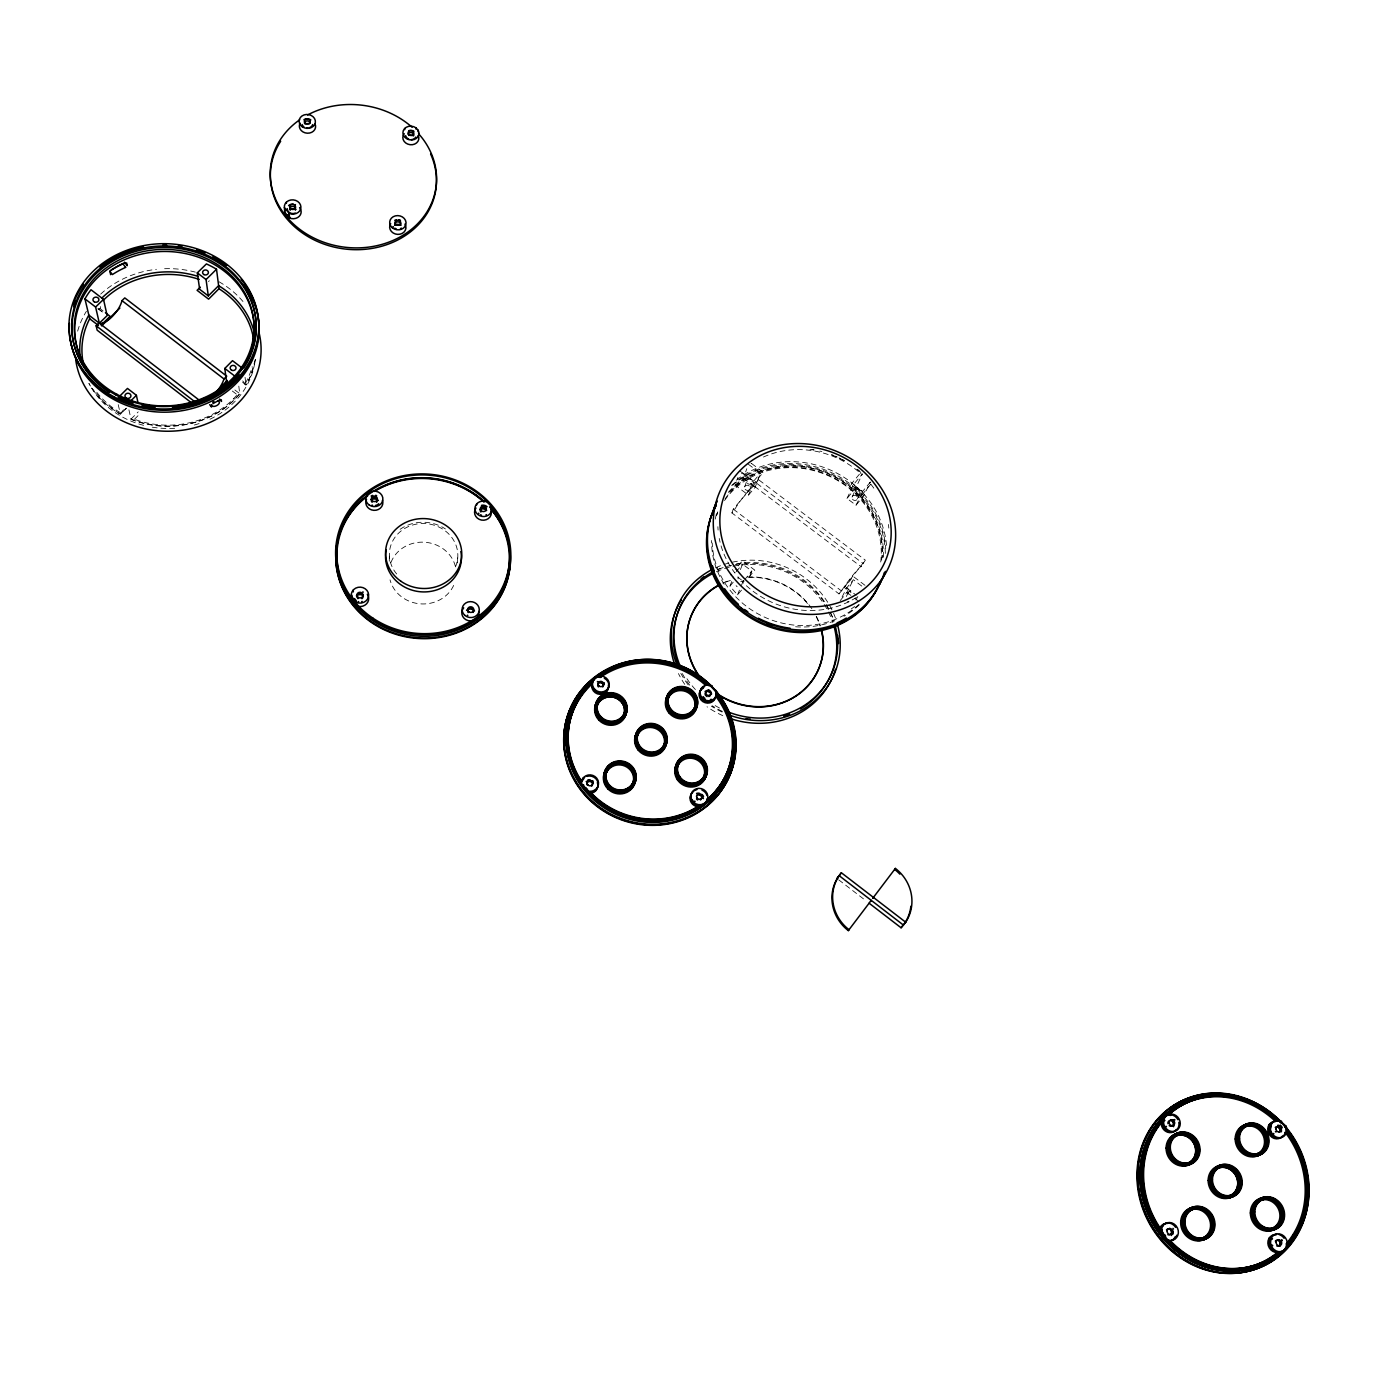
<?xml version="1.0" encoding="UTF-8"?>
<svg xmlns="http://www.w3.org/2000/svg" width="1378" height="1378" viewBox="0 0 1378 1378"><rect width="100%" height="100%" fill="white"/><g stroke="black" fill="none" stroke-linecap="round" stroke-linejoin="round"><path stroke-width="0.75" stroke-dasharray="5 3.75" d="M389.285 561.173L389.406 552.871M457.272 562.913L457.806 556.695M735.042 572.559L734.956 573.093A87.624 79.562 23.8 0 1 719.247 538.471M255.412 359.279L250.262 376.728L245.939 385.03L244.44 383.876M715.285 519.093L716.371 513.891M717.077 513.718L716.508 515.406A86.177 78.494 23.8 0 1 717.904 511.841L718.214 510.652M716.991 513.977L717.507 512.478M748.375 464.283L760.346 473.291L755.161 487.226L748.443 495.15L735.232 485.177L736.748 480.836M737.368 479.096L737.971 477.356M735.232 485.177A86.452 78.684 23.8 0 1 743.362 478.338L746.807 468.709M731.907 512.926L733.268 509.119L758.382 479.561L865.332 560.157L861.078 566.72A18.293 1.43 -52.9 0 0 853.447 574.54A18.293 1.43 -52.9 0 0 841.441 590.921L839.013 593.901L731.907 512.926L734.388 510.015A18.19 2.446 -53.1 0 1 746.135 493.548A18.19 2.446 -53.1 0 1 754.489 486.348L758.382 479.561M744.62 486.951L746.842 480.801M717.301 513.081L717.749 511.858M750.028 488.639L752.285 482.507M748.443 495.15L754.748 479.837M741.485 590.129L737.592 594.796A86.452 78.684 23.8 0 1 730.013 586.012L733.527 576.865M740.417 569.614L742.553 564.084L751.802 571.095L749.598 576.59M737.592 594.796L739.745 589.353M741.433 585.409L743.672 579.759M847.022 498.474L853.413 484.746L862.421 473.86L855.927 487.691L847.022 498.474L855.996 505.209L863.73 495.822L870.345 482.093L869.311 483.316M852.069 497.062L854.928 490.999M857.443 498.75L860.32 492.704M855.996 505.209L863.748 490.086M839.013 593.901L865.332 560.157M842.096 596.967L846.66 588.01L853.378 579.742L863.231 587.183M840.27 600.55L846.884 592.368L853.378 579.742M846.316 596.485L848.676 591.92M855.979 599.998L857.839 596.45M238.807 386.133L239.72 393.677L234.915 399.052A88.244 77.116 -0.7 0 1 131.013 419.101L128.895 409.697M870.345 482.093L862.507 491.584L853.413 484.746M870.81 484.126L863.3 493.29L851.156 484.16L860.285 473.136A85.763 77.874 23.8 0 0 763.309 457.1M750.459 572.697L751.837 571.026L745.24 578.949M748.96 577.158L754.782 570.147L742.449 560.812L735.232 569.424M736.196 571.681L742.553 564.084M730.013 586.012L733.785 581.499M742.656 582.016L743.982 580.431M740.141 471.19L753.542 481.284L760.346 473.291M130.962 419.36A3.376 1.533 -11.5 0 0 131.41 419.463C168.047 434.07 214.158 424.958 239.617 393.97A2.549 1.102 -5.6 0 1 237.24 394.676L233.554 398.759A86.246 75.377 -0.7 0 1 134.441 419.274A3.376 1.533 -11.5 0 1 132.391 419.532M134.441 419.274L139.884 413.831M131.013 419.101L138.213 411.884M120.42 413.744L124.898 407.974M89.828 385.03L88.898 383.411A88.244 77.116 -0.7 0 0 120.403 414.055L126.363 408.112M126.242 408.422L120.454 414.192L118.749 413.228L104.349 402.652L91.844 388.2M812.021 449.538L814.019 449.865M819.944 451.088L821.908 451.571M831.571 454.654L833.449 455.377M835.326 456.17L837.187 456.979M839.03 457.841L840.856 458.719M842.647 459.649L844.438 460.631M233.692 398.845L234.915 399.052M861.043 490.258L862.697 491.481M751.716 463.611L763.291 472.327L754.214 482.989L741.536 473.429M753.697 481.198L742.019 472.396M853.326 484.453L854.98 485.693M756.935 483.454L863.472 563.774M754.489 486.348L861.078 566.72M743.362 478.338L755.161 487.226M864.988 585.305L853.309 576.486L844.369 587.51L851.018 592.54M846.66 588.01L856.255 595.244M846.884 592.368L853.361 597.277M854.98 598.5L859.838 602.169M733.268 509.119L841.441 590.921M846.574 587.734L848.366 589.078M737.557 577.003L743.62 581.602M242.666 380.914L245.784 384.548M242.649 382.395L245.939 384.91A88.244 77.116 -0.7 0 0 255.412 359.227M234.88 389.974L239.72 393.677M232.331 391.025L237.205 394.763M99.922 308.5L103.057 310.911M97.89 308.465L104.073 313.219M98.424 308.982L103.591 312.961M838.72 879.836L865.677 900.557M857.822 469.657L859.39 470.949M118.215 404.615L120.403 414.055M245.439 383.05L245.456 383.153A86.246 75.377 -0.7 0 0 252.157 366.669M245.06 377.314L245.939 384.91M722.072 712.047A85.419 79.183 23.6 0 1 711.392 706.191M688.242 684.918A85.419 79.183 23.6 0 1 680.439 672.602M715.871 567.684A85.419 79.183 23.6 0 1 836.222 620.289M722.778 715.63A85.143 78.959 23.6 0 1 707.035 706.776M684.745 684.366A85.143 78.959 23.6 0 1 678.458 673.584M718.472 569.252A85.143 78.959 23.6 0 1 833.277 619.342M722.434 711.41A82.646 76.617 23.6 0 1 712.116 705.743M689.723 685.176A82.646 76.617 23.6 0 1 682.162 673.256M716.422 571.715A82.646 76.617 23.6 0 1 832.88 622.615M719.523 708.016A82.801 76.755 23.6 0 1 712.788 704.124M695.408 689.568A82.801 76.755 23.6 0 1 685.796 676.891M717.094 569.872A82.801 76.755 23.6 0 1 720.728 568.322M736.352 563.895A82.801 76.755 23.6 0 1 833.793 620.875M725.706 582.119A69.038 64.008 23.6 0 1 730.461 580.431M749.081 577.313A69.038 64.008 23.6 0 1 807.766 603.822M816.207 616.655A69.038 64.008 23.6 0 1 820.082 625.974M722.795 583.066A69.055 64.025 23.6 0 1 730.581 580.069M747.479 577.038A69.055 64.025 23.6 0 1 813.054 610.523M816.362 616.311A69.055 64.025 23.6 0 1 820.254 625.646M732.665 485.297A90.655 82.611 23.8 0 1 829.763 473.222A90.655 82.611 23.8 0 1 885.313 553.663M729.134 492.187A88.089 80.269 23.8 0 1 827.231 474.6A88.089 80.269 23.8 0 1 882.712 557.659M858.787 604.529A86.177 78.494 23.8 0 1 767.029 618.24A86.177 78.494 23.8 0 1 712.219 543.001M725.086 498.888A86.177 78.494 23.8 0 1 826.438 472.912A86.177 78.494 23.8 0 1 881.231 562.689M736.662 479.906A90.914 82.818 23.8 0 1 830.848 470.225A90.914 82.818 23.8 0 1 886.588 546.653M737.196 586.752A2.877 2.653 21.7 0 1 736.11 585.581M743.345 580.448A2.894 2.67 21.7 0 1 740.727 581.568M738.04 578.846A2.894 2.67 21.7 0 1 738.78 576.969M854.618 606.492A86.452 78.684 23.8 0 1 851.294 608.887M855.927 487.691A86.452 78.684 23.8 0 1 863.73 495.822M856.41 597.397A87.624 79.562 23.8 0 1 742.621 582.102M718.093 530.082A87.624 79.562 23.8 0 1 717.886 526.706M809.971 449.435A87.624 79.562 23.8 0 1 814.019 450.055M831.657 454.895A87.624 79.562 23.8 0 1 844.249 460.752M856.892 469.157A87.624 79.562 23.8 0 1 861.078 472.654M860.285 473.222A2.48 0.982 -6.5 0 1 861.25 473.222M870.81 484.178A85.763 77.874 23.8 0 1 874.875 489.672M888.414 524.467A85.763 77.874 23.8 0 1 888.81 528.101M751.044 463.628A3.066 1.344 -1.4 0 1 751.647 463.697M742.742 581.843A2.48 0.896 -3.8 0 1 744.137 581.464M848.228 594.159A2.877 2.635 27.1 0 1 853.499 592.626M849.106 601.755A2.859 2.618 27.2 0 1 847.401 601.721M731.615 485.452A90.759 82.697 23.8 0 1 827.179 470.759A90.759 82.697 23.8 0 1 885.727 548.306M728.325 492.308A88.192 80.355 23.8 0 1 828.901 473.877A88.192 80.355 23.8 0 1 883.022 560.622M859.338 604.753A86.039 78.391 23.8 0 1 843.956 616.259M834.758 620.737A86.039 78.391 23.8 0 1 792.057 626.439M724.156 584.272A86.039 78.391 23.8 0 1 711.616 540.486M724.501 500.559A86.039 78.391 23.8 0 1 825.698 474.583A86.039 78.391 23.8 0 1 880.404 564.239M396.675 573.971A34.261 31.401 5 0 1 398.225 533.493A34.261 31.401 5 0 1 441.976 528.67A34.261 31.401 5 0 1 455.171 567.529M453.655 585.409A33.606 30.884 4.7 0 1 419.98 603.822A33.606 30.884 4.7 0 1 390.026 579.862M390.99 562.448A33.606 30.884 4.7 0 1 424.252 542.209A33.606 30.884 4.7 0 1 455.291 566.014M400.12 529.307A37.981 34.829 5 0 1 445.404 528.945M209.232 280.664A2.894 2.498 1.5 0 1 208.509 281.629M120.265 412.608A86.246 75.377 -0.7 0 1 95.65 390.784M77.65 331.133A93.032 81.302 -0.7 0 1 86.401 311.273M100.68 294.1A93.032 81.302 -0.7 0 1 156.42 269.313M164.602 268.71A93.032 81.302 -0.7 0 1 195.332 272.121M218.964 281.732A93.032 81.302 -0.7 0 1 245.232 304.297M254.792 362.707A87.021 76.083 -0.7 0 1 206.769 420.669M199.104 423.563A87.021 76.083 -0.7 0 1 193.161 425.32M174.661 428.282A87.021 76.083 -0.7 0 1 149.668 426.715M143.588 425.337A87.021 76.083 -0.7 0 1 91.585 388.01M100.525 306.536A2.945 2.549 -1.8 0 1 98.079 309.482M745.154 489.311A2.842 2.567 20.7 0 0 749.942 488.88A2.842 2.567 20.7 0 0 746.876 485.211A2.842 2.567 20.7 0 0 745.154 489.311M852.482 499.198A2.825 2.532 25.3 0 0 857.254 499.198A2.825 2.532 25.3 0 0 854.532 495.305A2.825 2.532 25.3 0 0 852.482 499.198M747.376 483.161A2.859 2.584 20.7 0 0 752.199 482.748A2.859 2.584 20.7 0 0 749.098 479.044A2.859 2.584 20.7 0 0 747.376 483.161M855.325 493.152A2.842 2.549 25.3 0 0 860.13 493.152A2.842 2.549 25.3 0 0 857.392 489.242A2.842 2.549 25.3 0 0 855.325 493.152"/><path stroke-width="1.5" d="M404.736 129.618L404.77 128.412M415.949 129.067L415.984 127.861A8.079 6.89 8.7 0 0 403.254 130.755A8.079 6.89 8.7 0 0 411.678 139.988A8.079 6.89 8.7 0 0 418.137 130.238L415.984 127.861M418.102 131.737L418.137 130.238M476.667 504.968L476.788 503.797M488.467 503.556L488.553 502.867A8.475 7.717 8.5 0 0 475.238 506.484A8.475 7.717 8.5 0 0 484.178 516.543A8.475 7.717 8.5 0 0 490.844 505.45L488.553 502.867M490.585 507.759L490.844 505.45M583.704 778.949A8.561 8.182 13.9 0 0 581.171 782.704A82.783 78.391 18.8 0 1 592.109 683.953L592.574 682.162A8.457 7.941 14.5 0 1 599.206 676.736A82.956 78.529 18.8 0 1 708.395 685.521A8.389 7.855 22 0 1 711.858 686.502L715.957 691.101A84.85 80.32 18.8 0 1 705.226 803.477A84.85 80.32 18.8 0 1 587.269 791.437L587.424 790.903A8.595 8.199 13.9 0 0 598.396 784.788A8.595 8.199 13.9 0 0 590.542 774.901A8.595 8.199 13.9 0 0 581.413 783.359L581.258 783.91A8.578 8.199 13.9 0 1 581.619 781.119A82.956 78.529 18.8 0 1 592.574 682.162M599.206 676.736L599.051 677.27A82.904 78.494 18.8 0 1 706.897 684.952M582.636 780.017L583.239 777.881M587.631 789.267A5.719 5.46 13.9 0 1 586.925 788.939L586.442 790.559L583.928 786.149M646.316 820.375A82.783 78.391 18.8 0 1 589.698 793.435L590.163 791.868A82.956 78.529 18.8 0 0 699.593 805.269A8.526 8.113 24.3 0 0 707.362 799.292A82.956 78.529 18.8 0 0 716.422 694.495A8.389 7.855 22 0 0 715.957 691.101M712.598 512.082L713.115 510.583M716.594 502.488L717.111 500.972M712.926 511.186L715.578 504.796M713.942 508.172L716.612 501.781M700.989 689.689L701.746 687.76M709.136 798.551A82.783 78.391 18.8 0 0 715.699 696.234L716.422 694.495M691.739 793.435L692.187 792.419M659.959 820.323A82.783 78.391 18.8 0 0 698.887 806.785L699.593 805.269M704.623 686.606A8.389 7.855 22 0 0 699.817 695.58A8.389 7.855 22 0 0 708.516 701.97A8.389 7.855 22 0 0 716.164 695.098A82.904 78.494 18.8 0 1 707.121 799.808L707.362 799.292M715.923 791.161L716.663 789.611M879.526 584.461L880.663 582.377M841.355 872.756L837.032 878.544L841.355 872.756L905.656 922.175L901.074 927.773L869.053 903.158M901.074 927.773L905.656 922.175A40.565 38.412 41.6 0 0 895.39 868.416L894.598 869.38A40.513 38.36 41.6 0 1 899.868 874.169M838.461 876.649A40.513 38.36 41.6 0 0 848.331 930.615L871.258 900.351L870.5 901.281M895.39 868.416L872.705 898.353L873.463 897.423M848.331 930.615L849.055 929.737A40.565 38.412 41.6 0 1 839.168 875.685L903.468 925.12M905.622 922.14L904.812 923.036A40.513 38.36 41.6 0 0 910.875 906.224M215.416 393.23A18.103 6.201 -51.6 0 0 223.977 378.95L226.733 376.16L124.778 297.906L121.97 300.645A18.017 7.148 -51.4 0 1 111.652 317.164A18.017 7.148 -51.4 0 1 98.975 323.02L96.133 325.776L97.166 330.203L192.455 403.547M214.658 393.178L227.284 380.38M227.112 381.861L224.218 384.789L225.027 385.409M226.836 383.79L224.803 368.443L232.503 360.674L242.511 368.322M130.565 401.136L136.405 395.314L127.482 388.424L119.92 395.934M208.302 295.908L218.62 285.677L216.518 269.244A89.467 77.978 -0.5 0 0 206.424 263.921L197.295 272.878L199.655 289.294L208.302 295.908L206.063 279.562L197.295 272.878M218.654 285.901L219.033 288.657L208.612 299.147L197.088 290.327L200.327 287.141M206.063 279.562L216.518 269.244M101.197 325.019L110.102 316.337L105.417 312.72M101.576 325.914L119.886 308.069M103.522 299.37L107.157 315.596L99.354 323.193L95.599 307.036L103.522 299.37L91 289.742A89.467 77.978 -0.5 0 0 84.936 298.837L88.829 315.097A88.244 77.116 -0.7 0 0 80.734 360.76M219.55 399.913L212.884 403.685M214.003 401.618L212.746 402.307M1167.855 1115.146L1167.424 1115.37A8.905 8.113 58.6 0 1 1170.697 1115.439M1177.966 1119.728A8.923 8.113 58.5 0 0 1168.561 1114.802L1169.164 1114.492A88.364 79.666 60.7 0 1 1277.509 1120.693A8.923 7.975 58.2 0 1 1281.006 1121.658L1286.139 1126.257A8.923 7.992 58.2 0 1 1279.938 1137.728A8.923 7.992 58.2 0 1 1270.43 1127.256A8.923 7.992 58.2 0 1 1281.695 1121.365M1163.118 1120.641A88.364 79.666 60.7 0 0 1160.982 1229.21L1159.225 1229.848A88.158 79.511 60.8 0 1 1161.378 1121.503L1163.118 1120.641A8.923 8.13 58.5 0 1 1169.164 1114.492M1285.364 1132.096A8.923 7.975 58.2 0 1 1276.39 1138.125A8.923 7.975 58.2 0 1 1269.017 1128.548A8.923 7.975 58.2 0 1 1276.82 1120.986L1277.509 1120.693M1269.017 1124.861L1271.653 1123.725M1160.982 1229.21A9.146 8.32 63.5 0 0 1160.879 1232.259L1161.482 1232.053A9.164 8.32 63.5 0 1 1169.75 1222.51A9.164 8.32 63.5 0 1 1178.362 1233.069A9.164 8.32 63.5 0 1 1168.079 1240.114L1167.459 1240.321A90.362 81.474 60.7 0 0 1284.761 1249.794A90.362 81.474 60.7 0 0 1285.45 1126.549L1286.139 1126.257M1286.156 1130.27L1286.208 1130.253A8.923 7.975 58.2 0 0 1285.45 1126.549M1160.431 1226.851L1162.808 1226.007M1161.516 1234.102C1168.044 1233.448 1165.616 1241.457 1161.516 1234.102A6.08 5.529 63.6 0 0 1164.565 1237.84M1222.854 1268.707A88.158 79.511 60.8 0 1 1168.578 1241.302L1170.353 1240.7A88.364 79.666 60.7 0 0 1279.37 1251.913A9.146 8.165 62.6 0 0 1286.518 1245.126A88.364 79.666 60.7 0 0 1286.208 1130.253M1269.138 1238.099L1270.447 1237.702M1292.788 1234.86L1294.82 1234.257M1230.623 1269.104A88.158 79.511 60.8 0 0 1277.354 1252.481L1279.37 1251.913M224.803 368.443L236.241 377.21M121.97 300.645L223.977 378.95M84.936 298.837L95.599 307.036M88.829 315.097L199.707 400.533M89.243 316.871L89.691 318.766L98.458 325.501M96.133 325.776L195.228 402.066M289.139 213.383L284.385 207.544A8.285 7.131 4.8 0 1 293.256 199.879A8.285 7.131 4.8 0 1 300.645 208.974A8.285 7.131 4.8 0 1 289.139 213.383L289.449 218A8.268 7.114 4.8 0 0 299.302 216.277A8.268 7.114 4.8 0 0 299.594 207.578M289.449 218L284.712 212.178L284.385 207.544M356.351 602.41L351.287 596.002A8.716 8.01 1.2 0 1 360.536 587.149A8.716 8.01 1.2 0 1 368.391 597.122A8.716 8.01 1.2 0 1 356.351 602.41L356.42 605.838A8.681 7.975 1.1 0 0 367.323 594.314M356.42 605.838L351.373 599.43L351.287 596.002M1165.237 1237.599L1162.188 1233.878A6.08 5.529 63.6 0 1 1162.343 1229.52M586.373 788.285L585.667 787.424M124.52 262.164L127.207 265.696L126.655 262.888M219.67 399.034L221.496 401.429L221.272 399.758M218.189 400.877C222.96 403.375 212.264 409.421 211.54 404.632M209.697 404.65L211.54 407.061L211.282 405.39M583.841 786.476L586.615 789.973A5.719 5.46 13.9 0 0 587.7 790.421M110.051 271.897L110.636 274.67M136.405 395.314L138.024 402.876M219.033 288.657L219.05 288.794A86.246 75.377 -0.7 0 1 253.931 341.623M286.331 202.204L286.417 203.376M353.268 589.973L353.319 591.92M598.396 686.933A2.825 2.653 14.5 0 1 598.517 683.299A2.825 2.653 14.5 0 1 602.358 683.299A2.825 2.653 14.5 0 1 602.72 686.933M587.424 790.903A84.919 80.372 18.8 0 1 581.413 783.359M586.873 784.737A2.859 2.739 13.9 0 1 590.404 781.567A2.859 2.739 13.9 0 1 591.73 786.097M696.527 796.071A2.842 2.704 24.3 0 1 700.92 795.761A2.842 2.704 24.3 0 1 700.369 799.981M697.647 799.981A2.842 2.704 24.3 0 1 696.51 798.93M716.216 690.499A8.389 7.872 22 0 1 708.998 700.782A8.389 7.872 22 0 1 700.213 690.964A8.389 7.872 22 0 1 712.099 685.899M705.519 695.304A2.79 2.618 22 0 1 706.621 691.635A2.79 2.618 22 0 1 710.428 693.082A2.79 2.618 22 0 1 708.826 696.562M707.155 696.545A2.79 2.618 22 0 1 706.225 696.062M590.163 791.868A8.578 8.199 13.9 0 1 587.269 791.437M581.258 783.91A84.85 80.32 18.8 0 1 597.415 675.771A84.85 80.32 18.8 0 1 711.858 686.502M696.906 789.594A8.509 8.113 24.3 0 0 699.335 805.785A82.904 78.494 18.8 0 1 590.008 792.402A8.578 8.199 13.9 0 0 598.069 782.876A8.578 8.199 13.9 0 0 586.925 776.365M701.97 790.094A8.509 8.113 24.3 0 1 707.017 795.588M707.327 798.637A8.509 8.113 24.3 0 1 707.121 799.808M584.651 777.433A8.578 8.199 13.9 0 0 581.464 781.67A82.904 78.494 18.8 0 1 592.419 682.782A8.457 7.941 14.5 0 0 597.656 692.652A8.457 7.941 14.5 0 0 608.232 688.621A8.457 7.941 14.5 0 0 604.305 678.234M599.947 677.27A8.457 7.941 14.5 0 1 600.877 677.287M609.765 722.313A14.124 13.315 15.3 0 1 598.534 702.263A14.124 13.315 15.3 0 1 622.064 701.23A14.124 13.315 15.3 0 1 614.106 722.124M600.085 677.545A82.783 78.391 18.8 0 1 705.157 684.935M698.887 806.785A8.509 8.113 24.3 0 1 692.652 792.488M597.363 782.566A8.561 8.182 13.9 0 1 589.698 793.435M715.699 696.234A8.371 7.855 22 0 1 702.901 701.626A8.371 7.855 22 0 1 703.4 688.087M608.387 684.9A8.44 7.923 14.4 0 1 599.912 694.357A8.44 7.923 14.4 0 1 592.109 683.953M704.95 698.388A5.581 5.236 22 0 1 703.159 696.579M695.115 801.496A5.684 5.409 24.3 0 1 694.736 801.118M587.872 779.914A5.719 5.46 13.9 0 1 589.887 779.793M592.488 780.723A5.719 5.46 13.9 0 1 593.143 781.223M717.49 695.683A84.661 80.165 18.8 0 1 702.212 806.75A84.661 80.165 18.8 0 1 585.305 791.282A84.661 80.165 18.8 0 1 594.573 679.406M600.842 674.841A84.661 80.165 18.8 0 1 706.983 684.211M711.151 699.232A5.581 5.236 22 0 1 710.307 699.817M704.95 699.783A5.581 5.236 22 0 1 704.089 699.249M708.361 690.016A5.581 5.236 22 0 1 708.912 690.154M693.944 801.72A5.667 5.409 24.3 0 1 693.634 801.255M696.562 793.418A5.667 5.409 24.3 0 1 699.421 793.28M701.85 794.383A5.667 5.409 24.3 0 1 703.538 796.45M597.346 681.731A5.633 5.288 14.4 0 1 597.845 681.507M604.012 682.644A5.633 5.288 14.4 0 1 604.374 683.006M716.181 692.204A86.469 81.905 18.8 0 1 695.115 813.898A86.469 81.905 18.8 0 1 571.267 773.558A86.469 81.905 18.8 0 1 625.595 662.697M639.34 660.424A86.469 81.905 18.8 0 1 656.858 660.63M681.576 666.969A86.469 81.905 18.8 0 1 702.091 678.751M598.586 682.472A5.615 5.271 14.4 0 1 604.356 684.694M696.441 804.907A5.667 5.391 24.3 0 1 693.444 802.823M692.479 800.825A5.667 5.391 24.3 0 1 692.324 799.705M698.904 794.4A5.667 5.391 24.3 0 1 703.4 798.62M705.054 691.394A5.564 5.219 22 0 1 711.634 693.892M587.958 791.713A5.701 5.443 13.8 0 1 583.566 784.702M586.15 781.584A5.701 5.443 13.8 0 1 593.281 782.842M728.066 711.926A86.418 81.836 18.7 0 1 687.45 818.119A86.418 81.836 18.7 0 1 573.816 779.448A86.418 81.836 18.7 0 1 606.423 670.535M630.504 662.215A86.418 81.836 18.7 0 1 633.949 661.647M715.923 692.807A86.418 81.836 18.7 0 1 718.438 695.942M586.442 790.559A5.701 5.443 13.8 0 1 583.669 787.062M1307.67 1200.221A92.085 83.059 60.8 0 1 1196.19 1266.037A92.085 83.059 60.8 0 1 1149.355 1130.907A92.085 83.059 60.8 0 1 1280.903 1123.018M1286.552 1129.598A92.085 83.059 60.8 0 1 1291.737 1136.867M1170.904 1119.677A5.925 5.391 58.6 0 1 1173.591 1126.704M1270.688 1239.545A6.08 5.426 62.7 0 1 1271.067 1239.201M1278.164 1239.614A6.08 5.426 62.7 0 1 1280.11 1246.16M1270.533 1126.463A5.925 5.305 58.3 0 1 1271.326 1125.809M1277.492 1126.239A5.925 5.305 58.3 0 1 1280.024 1131.838M1164.048 1238.099A6.08 5.529 63.6 0 1 1160.862 1234.154M1169.733 1228.401A6.08 5.529 63.6 0 1 1171.438 1235.498M1272.6 1260.439A92.016 83.007 60.8 0 1 1143.619 1211.107A92.016 83.007 60.8 0 1 1208.127 1093.856M1223.664 1094.08A92.016 83.007 60.8 0 1 1228.814 1094.821M1284.985 1249.932A92.016 83.007 60.8 0 1 1279.146 1255.461M1223.251 1095.183A90.156 81.319 60.8 0 0 1145.531 1207.3A90.156 81.319 60.8 0 0 1279.284 1253.463A90.173 81.319 60.8 0 1 1145.6 1207.283A90.173 81.319 60.8 0 1 1223.302 1095.165M1277.492 1121.055A90.156 81.319 60.8 0 0 1231.622 1096.388A90.173 81.319 60.8 0 1 1274.581 1118.213M1172.936 1231.088A6.08 5.529 63.6 0 1 1173.04 1234.016M1267.726 1229.193A15.124 13.539 61.6 0 1 1252.757 1208.764A15.124 13.539 61.6 0 1 1275.218 1204.251A15.124 13.539 61.6 0 1 1271.86 1228.349A15.141 13.556 61.6 0 0 1281.161 1213.019A15.141 13.556 61.6 0 0 1267.622 1199.239A15.141 13.556 61.6 0 0 1253.722 1209.867M1196.604 1238.891A15.175 13.728 62.8 0 1 1183.461 1217.429A15.175 13.728 62.8 0 1 1206.232 1214.173A15.175 13.728 62.8 0 1 1202.236 1238.099M1252.361 1154.988A14.882 13.367 58.8 0 1 1237.565 1134.904A14.882 13.367 58.8 0 1 1259.854 1130.58A14.882 13.367 58.8 0 1 1256.46 1154.178M1271.239 1132.578A5.943 5.305 58.2 0 1 1270.981 1132.044M1270.705 1128.014A5.943 5.305 58.2 0 1 1270.878 1127.514M1278.026 1125.068A5.943 5.305 58.2 0 1 1281.368 1131.803M1271.136 1245.505A6.08 5.443 62.7 0 1 1270.929 1244.92M1271.791 1239.511A6.08 5.443 62.7 0 1 1272.497 1238.753M1165.013 1126.86A5.943 5.409 58.6 0 1 1164.72 1126.343M1164.651 1120.779A5.943 5.409 58.6 0 1 1164.91 1120.348M1173.005 1119.694A5.943 5.409 58.6 0 1 1173.401 1120.09M1176.778 1235.239A9.146 8.302 63.5 0 1 1169.75 1240.906A88.295 79.614 60.7 0 0 1278.681 1252.102A9.146 8.165 62.6 0 1 1269.207 1243.49A9.146 8.165 62.6 0 1 1276.545 1234.223M1175.606 1227.333A9.146 8.302 63.5 0 0 1160.379 1229.434A88.295 79.614 60.7 0 1 1162.515 1120.934A8.923 8.113 58.5 0 0 1170.732 1132.061A8.923 8.113 58.5 0 0 1178.862 1122.312M1168.561 1114.802A88.295 79.614 60.7 0 1 1276.82 1120.986M1286.535 1131.855A88.295 79.614 60.7 0 1 1286.397 1244.696M1279.077 1234.567A9.146 8.165 62.6 0 1 1284.124 1238.305M1168.682 1114.251A88.158 79.511 60.8 0 1 1275.528 1121.537A8.905 7.958 58.2 0 0 1268.707 1133.491A8.905 7.958 58.2 0 0 1282.573 1136.04M1285.226 1132.389A88.158 79.511 60.8 0 1 1286.191 1243.817M1277.354 1252.481A9.129 8.165 62.7 0 1 1267.863 1243.214A9.129 8.165 62.7 0 1 1276.441 1234.688M1175.176 1236.789A9.129 8.302 63.6 0 1 1168.578 1241.302M1159.225 1229.848A9.129 8.302 63.6 0 1 1167.614 1223.406M1176.433 1129.426A8.905 8.113 58.6 0 1 1161.378 1121.503M1273.927 1133.853A5.943 5.323 58.2 0 1 1273.53 1133.457M1280.196 1125.085A5.943 5.323 58.2 0 1 1282.263 1127.772M1272.704 1245.695A6.098 5.443 62.6 0 1 1272.445 1245.126M1281.695 1239.614A6.098 5.443 62.6 0 1 1282.35 1240.631M1163.342 1233.465A6.098 5.546 63.5 0 1 1163.101 1232.466M1172.971 1228.384A6.098 5.546 63.5 0 1 1173.453 1229.107M1166.494 1126.773A5.943 5.409 58.5 0 1 1166.15 1126.308M1174.538 1119.522A5.943 5.409 58.5 0 1 1174.917 1119.952M1284.554 1126.584A90.293 81.423 60.7 0 1 1247.4 1269.241A90.293 81.423 60.7 0 1 1143.258 1155.212A90.293 81.423 60.7 0 1 1280.3 1121.933M1213.639 1226.592A17.225 15.589 62.8 0 1 1189.886 1237.582A17.225 15.589 62.8 0 1 1188.336 1209.229A17.225 15.589 62.8 0 1 1213.363 1221.425M1196.431 1238.288A15.21 13.746 62.8 0 1 1185.304 1215.654A15.21 13.746 62.8 0 1 1208.506 1214.914A15.21 13.746 62.8 0 1 1202.167 1238.099M1267.657 1228.711A15.141 13.556 61.6 0 1 1253.567 1214.328M1238.822 1134.507A14.9 13.384 58.8 0 1 1261.628 1130.494A14.9 13.384 58.8 0 1 1256.478 1154.058M1252.275 1154.402A14.9 13.384 58.8 0 1 1238.34 1140.226M1167.976 1123.725A2.98 2.704 58.5 0 1 1170.852 1120.486A2.98 2.704 58.5 0 1 1173.35 1124.5A2.98 2.704 58.5 0 1 1169.181 1125.654M1168.079 1240.114A90.431 81.526 60.7 0 1 1161.482 1232.053M1166.46 1229.882A3.049 2.773 63.5 0 1 1170.146 1229.486A3.049 2.773 63.5 0 1 1171.266 1233.362A3.049 2.773 63.5 0 1 1167.838 1234.705M1275.322 1241.13A3.049 2.722 62.6 0 1 1278.939 1240.734A3.049 2.722 62.6 0 1 1280.093 1244.592A3.049 2.722 62.6 0 1 1276.751 1245.936M1276.011 1132.061A2.98 2.653 58.2 0 1 1275.408 1131.545M1275.253 1127.462A2.98 2.653 58.2 0 1 1279.232 1127.824A2.98 2.653 58.2 0 1 1279.094 1131.975M1170.353 1240.7A9.146 8.32 63.5 0 1 1167.459 1240.321M1160.879 1232.259A90.362 81.474 60.7 0 1 1167.321 1113.51A90.362 81.474 60.7 0 1 1281.006 1121.658M837.428 624.286A85.419 79.183 23.6 0 1 813.847 701.609A85.419 79.183 23.6 0 1 729.84 715.251M676.167 662.956A85.419 79.183 23.6 0 1 712.219 569.458M835.481 669.329A85.143 78.959 23.6 0 1 732.648 719.299M675.151 665.832A85.143 78.959 23.6 0 1 681.369 599.912M701.126 578.743A85.143 78.959 23.6 0 1 704.279 576.572M837.652 635.344A85.143 78.959 23.6 0 1 838.547 643.56M834.052 626.473A82.646 76.617 23.6 0 1 800.342 708.947M789.577 714.131A82.646 76.617 23.6 0 1 783.772 716.129M750.304 719.178A82.646 76.617 23.6 0 1 746.118 718.627M678.045 663.92A82.646 76.617 23.6 0 1 712.891 573.437M834.947 624.734A82.801 76.755 23.6 0 1 811.349 700.317A82.801 76.755 23.6 0 1 728.721 712.168M680.164 666.022A82.801 76.755 23.6 0 1 713.563 571.594M821.047 629.212A69.038 64.008 23.6 0 1 793.935 697.354A69.038 64.008 23.6 0 1 715.733 692.979M698.543 675.461A69.038 64.008 23.6 0 1 719.729 584.858M821.219 628.885A69.055 64.025 23.6 0 1 794.09 697.044A69.055 64.025 23.6 0 1 715.854 692.669M702.677 680.422A69.055 64.025 23.6 0 1 719.85 584.496M880.111 582.153A90.655 82.611 23.8 0 1 760.708 623.338A90.655 82.611 23.8 0 1 716.043 505.76M846.35 618.067A88.089 80.269 23.8 0 1 837.118 622.856M772.231 625.319A88.089 80.269 23.8 0 1 767.27 623.528M744.154 610.557A88.089 80.269 23.8 0 1 741.019 608.077M714.217 570.905A88.089 80.269 23.8 0 1 712.547 565.979M881.541 579.501A90.914 82.818 23.8 0 1 762.809 621.237A90.914 82.818 23.8 0 1 716.078 504.658M884.435 572.387A91.12 82.956 23.8 0 1 879.939 583.617M885.537 571.336A91.465 83.214 23.8 0 1 881.834 580.121M880.68 581.103A90.759 82.697 23.8 0 1 761.5 622.494A90.759 82.697 23.8 0 1 716.095 505.244M790.145 628.247A88.192 80.355 23.8 0 1 758.365 618.188M747.823 611.815A88.192 80.355 23.8 0 1 744.585 609.472M738.453 604.374A88.192 80.355 23.8 0 1 724.656 588.785M489.552 506.846A87.365 80.096 5 0 1 441.425 636.481A87.365 80.096 5 0 1 339.177 534.492A87.365 80.096 5 0 1 484.091 501.385M351.373 599.43A8.681 7.975 1.1 0 1 352.045 595.365M382.498 500.421A8.544 7.751 3.6 0 1 373.817 510.342A8.544 7.751 3.6 0 1 366.531 499.387M491.102 510.756A8.44 7.7 8.4 0 1 481.559 520.092A8.44 7.7 8.4 0 1 475.961 508.051M478.717 611.47A8.578 7.941 6.6 0 1 468.331 620.668A8.578 7.941 6.6 0 1 463.697 607.853M378.726 503.728A5.701 5.167 3.7 0 1 375.436 505.45M372.56 505.261A5.701 5.167 3.7 0 1 372.026 505.071M371.13 496.046A5.701 5.167 3.7 0 1 372.68 495.391M375.574 495.322A5.701 5.167 3.7 0 1 376.642 495.667M371.371 499.732A3.049 2.756 3.7 0 1 374.988 497.682A3.049 2.756 3.7 0 1 377.314 500.989M376.849 501.954A3.049 2.756 3.7 0 1 376.487 502.333M372.181 502.281A3.049 2.756 3.7 0 1 371.354 500.851M371.147 499.783A5.684 5.15 3.6 0 1 378.347 500.49M467.831 615.449A5.736 5.305 6.6 0 1 467.383 615.174M473.377 611.97A3.049 2.825 6.6 0 1 473.102 612.435M468.244 612.624A3.049 2.825 6.6 0 1 467.779 611.901M467.538 611.057A3.049 2.825 6.6 0 1 470.57 607.991A3.049 2.825 6.6 0 1 473.619 611.16M466.505 610.23A5.701 5.288 6.5 0 1 474.549 610.936M486.434 514.597A5.633 5.133 8.4 0 1 485.969 514.855M481.508 515.183A5.633 5.133 8.4 0 1 480.509 514.769M478.924 513.546A5.633 5.133 8.4 0 1 478.579 513.15M481.473 505.364A5.633 5.133 8.4 0 1 487.106 506.708M480.922 512.03A3.014 2.739 8.4 0 1 480.216 510.515M480.25 509.671A3.014 2.739 8.4 0 1 483.644 507.604A3.014 2.739 8.4 0 1 486.176 510.652M480.044 509.447A5.615 5.116 8.4 0 1 486.692 510.394M362.207 601.428A5.805 5.323 1.1 0 1 361.656 601.618M358.711 601.704A5.805 5.323 1.1 0 1 358.142 601.566M356.247 600.584A5.805 5.323 1.1 0 1 354.611 598.552M362.81 591.868A5.805 5.323 1.1 0 1 363.275 592.144M355.248 602.892A5.77 5.305 1 0 1 354.697 601.962M356.351 595.83A5.77 5.305 1 0 1 363.327 595.572M357.005 597.329A3.1 2.842 1.1 0 1 358.693 593.918A3.1 2.842 1.1 0 1 362.586 595.003A3.1 2.842 1.1 0 1 361.932 598.707M357.987 598.672A3.1 2.842 1.1 0 1 357.591 598.31M510.256 561.363A87.296 80.045 5 0 1 416.845 638.393A87.296 80.045 5 0 1 336.421 547.652M337.954 539.608A87.296 80.045 5 0 1 367.668 495.908M374.334 491.446A87.296 80.045 5 0 1 484.005 502.126M490.792 509.05A87.296 80.045 5 0 1 510.118 555.196M491.36 509.705A86.28 79.114 5 0 1 477.012 619.669A86.28 79.114 5 0 1 356.747 606.785A86.28 79.114 5 0 1 366.858 496.356M374.971 490.792A86.28 79.114 5 0 1 483.385 501.368M460.872 551.596A37.981 34.829 5 0 1 423.08 591.92A37.981 34.829 5 0 1 386.236 549.856M93.566 377.624A89.742 78.167 -0.4 0 1 149.961 252.518A89.742 78.167 -0.4 0 1 249.332 355.024M246.042 362.138A89.742 78.167 -0.4 0 1 239.91 371.888M229.85 383.101A89.742 78.167 -0.4 0 1 227.008 385.616M104.917 388.165A89.742 78.167 -0.4 0 1 101.92 385.754M243.872 284.695A94.669 82.456 -0.4 0 1 194.746 407.802A94.669 82.456 -0.4 0 1 70.054 336.163M73.62 306.708A94.669 82.456 -0.4 0 1 75.876 300.8M101.731 298.216A88.244 77.116 -0.7 0 1 198.38 276.496M218.62 285.677A88.244 77.116 -0.7 0 1 253.741 330.531M83.369 363.758A86.246 75.377 -0.7 0 1 89.691 318.766M103.092 300.525A86.246 75.377 -0.7 0 1 199.242 279.407M111.411 269.916A89.536 78.029 -0.5 0 1 124.709 262.716M258.943 332.253A93.032 81.302 -0.7 0 1 183.739 430.039A93.032 81.302 -0.7 0 1 75.756 360.14M241.116 279.372A94.841 82.577 -0.4 0 1 190.681 406.906A94.841 82.577 -0.4 0 1 69.4 323.348M73.086 304.59A94.841 82.577 -0.4 0 1 83.472 284.316M99.871 267.022A94.841 82.577 -0.4 0 1 143.605 247.075M162.793 245.112A94.841 82.577 -0.4 0 1 166.669 245.129M178.193 245.99A94.841 82.577 -0.4 0 1 181.948 246.541M196.486 250.004A94.841 82.577 -0.4 0 1 204.943 253.07M212.832 256.756A94.841 82.577 -0.4 0 1 226.629 265.489M109.448 392.385A92.137 80.234 -0.4 0 1 88.054 282.593A92.137 80.234 -0.4 0 1 213.314 259.77A92.137 80.234 -0.4 0 1 243.803 367.892M239.152 374.179A92.137 80.234 -0.4 0 1 172.439 407.595M155.128 407.578A92.137 80.234 -0.4 0 1 141.986 405.632M133.029 403.289A92.137 80.234 -0.4 0 1 118.215 397.346M284.712 212.178A8.268 7.114 4.8 0 1 285.229 208.888M314.994 123.865A8.147 6.907 6 0 1 307.328 133.201A8.147 6.907 6 0 1 300.077 123.193M418.24 135.509A8.044 6.873 8.7 0 1 410.024 144.69A8.044 6.873 8.7 0 1 404.219 133.7M404.943 224.097A8.165 7.079 7.7 0 1 397.76 234.381A8.165 7.079 7.7 0 1 390.68 223.581M312.634 124.554A5.443 4.616 6 0 1 309.413 127.706M307.776 127.982A5.443 4.616 6 0 1 306.657 127.93M303.832 126.776A5.443 4.616 6 0 1 302.127 124.52M303.918 119.679A5.443 4.616 6 0 1 310.86 119.938M304.452 123.228A2.894 2.463 6 0 1 307.26 120.885A2.894 2.463 6 0 1 310.222 123.245M305.038 124.072A5.426 4.599 6 0 1 309.327 123.899M401.342 228.111A5.46 4.737 7.7 0 1 400.464 228.61M396.158 228.817A5.46 4.737 7.7 0 1 394.763 228.162M393.35 226.888A5.46 4.737 7.7 0 1 393.074 226.492M394.78 220.342A5.46 4.737 7.7 0 1 396.244 219.774M399 219.774A5.46 4.737 7.7 0 1 400.498 220.308M395.176 225.251A2.911 2.532 7.7 0 1 397.725 221.824A2.911 2.532 7.7 0 1 400.602 225.234M394.694 225.079A5.443 4.72 7.7 0 1 400.843 225.286M415.829 137.025A5.374 4.582 8.7 0 1 411.436 139.591M408.784 139.109A5.374 4.582 8.7 0 1 405.666 135.681M408.818 130.669A5.374 4.582 8.7 0 1 413.951 131.306M408.129 134.355A2.859 2.446 8.7 0 1 411.66 132.65A2.859 2.446 8.7 0 1 413.641 135.854M408.698 135.457A5.357 4.582 8.7 0 1 412.935 135.647M295.34 213.09A5.512 4.754 4.8 0 1 287.227 208.595M288.553 205.667A5.512 4.754 4.8 0 1 293.445 204.133M295.03 204.564A5.512 4.754 4.8 0 1 295.495 204.771M289.862 217.259A5.495 4.737 4.8 0 1 287.761 214.675M290 209.439A5.495 4.737 4.8 0 1 295.788 209.404M295.615 209.473A2.945 2.532 4.8 0 1 295.305 210.162M290.293 210.179A2.945 2.532 4.8 0 1 290.017 209.732M289.811 208.715A2.945 2.532 4.8 0 1 295.564 208.181M418.533 133.666A83.335 71.518 6.8 0 1 405.787 233.485A83.335 71.518 6.8 0 1 289.311 219.894A83.335 71.518 6.8 0 1 299.715 119.783M307.604 114.96A83.335 71.518 6.8 0 1 412.125 127.293M430.608 154.009A83.214 71.449 6.8 0 1 348.238 249.349A83.214 71.449 6.8 0 1 280.681 141.262M125.639 267.384L122.952 263.853A94.083 82.06 -0.5 0 0 109.706 271.035L112.393 274.567A89.191 77.788 -0.5 0 1 125.639 267.384M669.467 711.1A15.899 14.934 20.4 0 0 696.476 708.103A15.899 14.934 20.4 0 0 679.302 687.157A15.899 14.934 20.4 0 0 669.467 711.1M669.691 710.514A15.916 14.951 20.4 0 0 696.717 707.5A15.916 14.951 20.4 0 0 679.526 686.554A15.916 14.951 20.4 0 0 669.691 710.514M670.914 710.032A14.021 13.177 20.4 0 0 694.753 707.396A14.021 13.177 20.4 0 0 679.595 688.914A14.021 13.177 20.4 0 0 670.914 710.032M671.138 709.446A14.038 13.194 20.4 0 0 694.977 706.793A14.038 13.194 20.4 0 0 679.819 688.311A14.038 13.194 20.4 0 0 671.138 709.446M677.993 778.139A16.054 15.227 22.7 0 0 705.536 777.485A16.054 15.227 22.7 0 0 690.292 754.782A16.054 15.227 22.7 0 0 677.993 778.139M678.217 777.588A16.054 15.244 22.7 0 0 705.777 776.934A16.054 15.244 22.7 0 0 690.533 754.214A16.054 15.244 22.7 0 0 678.217 777.588M679.561 777.175A14.159 13.435 22.7 0 0 703.848 776.606A14.159 13.435 22.7 0 0 690.412 756.574A14.159 13.435 22.7 0 0 679.561 777.175M679.785 776.624A14.176 13.453 22.7 0 0 704.106 776.072A14.176 13.453 22.7 0 0 690.654 756.005A14.176 13.453 22.7 0 0 679.785 776.624M599.568 718.627A16.019 15.106 15.3 0 0 626.37 713.063A16.019 15.106 15.3 0 0 607.216 693.616A16.019 15.106 15.3 0 0 599.568 718.627M599.74 718.041A16.019 15.106 15.3 0 0 626.559 712.46A16.019 15.106 15.3 0 0 607.371 693.013A16.019 15.106 15.3 0 0 599.74 718.041M600.929 717.421A14.124 13.315 15.3 0 0 624.578 712.512A14.124 13.315 15.3 0 0 607.664 695.356A14.124 13.315 15.3 0 0 600.929 717.421M601.084 716.836A14.142 13.332 15.3 0 0 624.768 711.909A14.142 13.332 15.3 0 0 607.836 694.736A14.142 13.332 15.3 0 0 601.084 716.836M638.651 748.357A16.019 15.175 18.8 0 0 665.936 745.24A16.019 15.175 18.8 0 0 648.676 724.07A16.019 15.175 18.8 0 0 638.651 748.357M638.841 747.789A16.036 15.175 18.8 0 0 666.16 744.671A16.036 15.175 18.8 0 0 648.883 723.484A16.036 15.175 18.8 0 0 638.841 747.789M640.115 747.272A14.142 13.384 18.8 0 0 664.196 744.533A14.142 13.384 18.8 0 0 648.969 725.844A14.142 13.384 18.8 0 0 640.115 747.272M640.305 746.704A14.159 13.401 18.8 0 0 664.403 743.965A14.159 13.401 18.8 0 0 649.176 725.259A14.159 13.401 18.8 0 0 640.305 746.704M608.387 787.372A16.157 15.399 16.7 0 0 635.43 781.55A16.157 15.399 16.7 0 0 616.052 761.81A16.157 15.399 16.7 0 0 608.387 787.372M607.526 785.649A16.174 15.416 16.7 0 0 635.12 782.428A16.174 15.416 16.7 0 0 617.775 761A16.174 15.416 16.7 0 0 607.526 785.649M609.748 786.115A14.262 13.591 16.7 0 0 633.604 780.999A14.262 13.591 16.7 0 0 616.517 763.584A14.262 13.591 16.7 0 0 609.748 786.115M609.92 785.581A14.262 13.591 16.7 0 0 633.811 780.448A14.262 13.591 16.7 0 0 616.689 763.016A14.262 13.591 16.7 0 0 609.92 785.581M594.728 689.344A8.457 7.958 14.5 0 0 608.921 686.502A8.457 7.958 14.5 0 0 598.844 676.202A8.457 7.958 14.5 0 0 594.728 689.344M598.793 685.779A2.825 2.653 14.5 0 0 603.53 684.832A2.825 2.653 14.5 0 0 600.171 681.404A2.825 2.653 14.5 0 0 598.793 685.779M587.906 784.943A2.859 2.739 13.9 0 0 592.729 783.927A2.859 2.739 13.9 0 0 589.319 780.413A2.859 2.739 13.9 0 0 587.906 784.943M692.324 800.79A8.526 8.13 24.3 0 0 706.948 800.48A8.526 8.13 24.3 0 0 698.904 788.337A8.526 8.13 24.3 0 0 692.324 800.79M697.044 797.948A2.842 2.704 24.3 0 0 701.919 797.845A2.842 2.704 24.3 0 0 699.232 793.797A2.842 2.704 24.3 0 0 697.044 797.948M706.225 694.391A2.79 2.618 22 0 0 710.962 693.892A2.79 2.618 22 0 0 707.947 690.206A2.79 2.618 22 0 0 706.225 694.391M585.013 789.542A84.781 80.269 18.8 0 0 729.238 772.007A84.781 80.269 18.8 0 0 637.084 660.613A84.781 80.269 18.8 0 0 585.013 789.542M608.18 787.871A16.14 15.382 16.7 0 0 635.224 782.136A16.14 15.382 16.7 0 0 615.914 762.361A16.14 15.382 16.7 0 0 608.18 787.871M609.576 786.666A14.245 13.573 16.7 0 0 633.415 781.55A14.245 13.573 16.7 0 0 616.328 764.135A14.245 13.573 16.7 0 0 609.576 786.666M677.735 778.639A16.036 15.227 22.7 0 0 705.26 778.07A16.036 15.227 22.7 0 0 690.102 755.333A16.036 15.227 22.7 0 0 677.735 778.639M679.337 777.726A14.142 13.435 22.7 0 0 703.607 777.158A14.142 13.435 22.7 0 0 690.189 757.142A14.142 13.435 22.7 0 0 679.337 777.726M669.226 711.651A15.881 14.934 20.4 0 0 696.217 708.74A15.881 14.934 20.4 0 0 679.113 687.76A15.881 14.934 20.4 0 0 669.226 711.651M670.69 710.617A14.021 13.177 20.4 0 0 694.512 707.982A14.021 13.177 20.4 0 0 679.371 689.517A14.021 13.177 20.4 0 0 670.69 710.617M638.427 748.891A16.019 15.158 18.8 0 0 665.695 745.86A16.019 15.158 18.8 0 0 648.521 724.656A16.019 15.158 18.8 0 0 638.427 748.891M639.909 747.841A14.124 13.384 18.8 0 0 663.972 745.102A14.124 13.384 18.8 0 0 648.762 726.43A14.124 13.384 18.8 0 0 639.909 747.841M599.378 719.178A16.002 15.089 15.3 0 0 626.18 713.683A16.002 15.089 15.3 0 0 607.078 694.202A16.002 15.089 15.3 0 0 599.378 719.178M599.051 720.298A15.985 15.072 15.3 0 0 625.836 714.803A15.985 15.072 15.3 0 0 606.751 695.356A15.985 15.072 15.3 0 0 599.051 720.298M600.429 719.127A14.107 13.298 15.3 0 0 624.045 714.217A14.107 13.298 15.3 0 0 607.164 697.096A14.107 13.298 15.3 0 0 600.429 719.127A14.09 13.298 15.3 0 0 624.027 714.286A14.09 13.298 15.3 0 0 607.147 697.165A14.09 13.298 15.3 0 0 600.412 719.195M638.048 749.959A15.985 15.141 18.8 0 0 665.298 746.928A15.985 15.141 18.8 0 0 648.142 725.758A15.985 15.141 18.8 0 0 638.048 749.959M639.53 748.926A14.107 13.367 18.8 0 0 663.576 746.187A14.107 13.367 18.8 0 0 648.383 727.532A14.107 13.367 18.8 0 0 639.53 748.926M668.812 712.77A15.864 14.917 20.4 0 0 695.769 709.859A15.864 14.917 20.4 0 0 678.699 688.914A15.864 14.917 20.4 0 0 668.812 712.77M670.276 711.754A14.004 13.16 20.4 0 0 694.064 709.102A14.004 13.16 20.4 0 0 678.941 690.654A14.004 13.16 20.4 0 0 670.276 711.754M677.321 779.672A16.019 15.21 22.7 0 0 704.795 779.104A16.019 15.21 22.7 0 0 689.655 756.401A16.019 15.21 22.7 0 0 677.321 779.672M678.906 778.759A14.124 13.418 22.7 0 0 703.142 778.191A14.124 13.418 22.7 0 0 689.741 758.193A14.124 13.418 22.7 0 0 678.906 778.759M607.853 788.905A16.123 15.365 16.7 0 0 634.845 783.169A16.123 15.365 16.7 0 0 615.57 763.429A16.123 15.365 16.7 0 0 607.853 788.905M609.231 787.699A14.228 13.556 16.7 0 0 633.053 782.583A14.228 13.556 16.7 0 0 615.983 765.203A14.228 13.556 16.7 0 0 609.231 787.699M583.239 791.782A86.538 81.957 18.8 0 0 730.443 773.816A86.538 81.957 18.8 0 0 636.36 660.131A86.538 81.957 18.8 0 0 583.239 791.782M1138.09 1175.916A92.171 83.128 60.8 0 0 1266.778 1264.384A92.171 83.128 60.8 0 0 1265.486 1108.842A92.171 83.128 60.8 0 0 1138.09 1175.916M1287.569 1245.195A90.156 81.319 60.8 0 0 1286.931 1131.838A90.173 81.319 60.8 0 1 1287.638 1245.178M1167.855 1148.322A14.934 13.556 59.7 0 0 1188.697 1162.825A14.934 13.556 59.7 0 0 1188.852 1137.608A14.934 13.556 59.7 0 0 1167.855 1148.322A14.934 13.556 59.7 0 0 1188.766 1162.791A14.934 13.556 59.7 0 0 1188.783 1137.642A14.934 13.556 59.7 0 0 1167.924 1148.305M1209.918 1180.688A15.02 13.556 60.7 0 0 1230.83 1195.243A15.02 13.556 60.7 0 0 1230.761 1169.905A15.02 13.556 60.7 0 0 1209.918 1180.688M1209.987 1180.67A15.02 13.556 60.7 0 0 1230.899 1195.208A15.02 13.556 60.7 0 0 1230.83 1169.87A15.02 13.556 60.7 0 0 1209.987 1180.67M1180.739 1220.891A17.208 15.571 62.8 0 0 1203.028 1239.959A17.208 15.571 62.8 0 0 1205.939 1211.245A17.208 15.571 62.8 0 0 1180.739 1220.891M1250.346 1212.967A17.139 15.347 61.6 0 0 1274.082 1229.572A17.139 15.347 61.6 0 0 1273.909 1200.669A17.139 15.347 61.6 0 0 1250.346 1212.967M1251.62 1212.537A17.173 15.365 61.6 0 0 1275.391 1229.159A17.173 15.365 61.6 0 0 1275.201 1200.204A17.173 15.365 61.6 0 0 1251.62 1212.537M1235.17 1138.986A16.863 15.141 58.8 0 0 1258.665 1155.384A16.863 15.141 58.8 0 0 1258.545 1127.066A16.863 15.141 58.8 0 0 1235.17 1138.986M1236.41 1138.452A16.881 15.175 58.8 0 0 1259.94 1154.867A16.881 15.175 58.8 0 0 1259.819 1126.515A16.881 15.175 58.8 0 0 1236.41 1138.452M1208.127 1180.464A17.036 15.365 60.7 0 0 1231.794 1197.017A17.036 15.365 60.7 0 0 1231.777 1168.303A17.036 15.365 60.7 0 0 1208.127 1180.464M1209.333 1179.981A17.053 15.382 60.7 0 0 1233.034 1196.569A17.053 15.382 60.7 0 0 1233.017 1167.803A17.053 15.382 60.7 0 0 1209.333 1179.981M1211.193 1180.188A15.055 13.573 60.7 0 0 1232.139 1194.76A15.055 13.573 60.7 0 0 1232.07 1169.371A15.055 13.573 60.7 0 0 1211.193 1180.188M1166.064 1148.098A16.915 15.365 59.7 0 0 1189.645 1164.582A16.915 15.365 59.7 0 0 1189.817 1136.058A16.915 15.365 59.7 0 0 1166.064 1148.098M1167.2 1147.564A16.949 15.382 59.6 0 0 1190.833 1164.083A16.949 15.382 59.6 0 0 1190.988 1135.524A16.949 15.382 59.6 0 0 1167.2 1147.564M1169.061 1147.771A14.951 13.573 59.6 0 0 1189.937 1162.291A14.951 13.573 59.6 0 0 1190.024 1137.074A14.951 13.573 59.6 0 0 1169.061 1147.771M1167.821 1148.15A16.967 15.399 59.6 0 0 1192.142 1163.445A16.967 15.399 59.6 0 0 1190.885 1134.749A16.967 15.399 59.6 0 0 1167.821 1148.15M1169.681 1148.218A14.969 13.591 59.6 0 0 1191.143 1161.706A14.969 13.591 59.6 0 0 1190.041 1136.402A14.969 13.591 59.6 0 0 1169.681 1148.218M1209.97 1179.74A17.07 15.382 60.7 0 0 1233.689 1196.328A17.07 15.382 60.7 0 0 1233.672 1167.545A17.07 15.382 60.7 0 0 1209.97 1179.74M1211.83 1179.895A15.055 13.573 60.7 0 0 1232.759 1194.537A15.055 13.573 60.7 0 0 1232.742 1169.147A15.055 13.573 60.7 0 0 1211.83 1179.895M1237.082 1139.02A16.898 15.175 58.7 0 0 1261.301 1154.23A16.898 15.175 58.7 0 0 1259.768 1125.74A16.898 15.175 58.7 0 0 1237.082 1139.02M1238.925 1139.089A14.917 13.401 58.7 0 0 1260.284 1152.508A14.917 13.401 58.7 0 0 1258.941 1127.376A14.917 13.401 58.7 0 0 1238.925 1139.089M1252.292 1212.295A17.173 15.382 61.6 0 0 1276.08 1228.952A17.173 15.382 61.6 0 0 1275.89 1199.98A17.173 15.382 61.6 0 0 1252.292 1212.295M1254.152 1212.451A15.158 13.573 61.6 0 0 1275.15 1227.143A15.158 13.573 61.6 0 0 1274.977 1201.582A15.158 13.573 61.6 0 0 1254.152 1212.451M1182.445 1221.631A17.242 15.606 62.8 0 0 1206.06 1238.856A17.242 15.606 62.8 0 0 1206.697 1209.712A17.242 15.606 62.8 0 0 1182.445 1221.631M1184.339 1221.821A15.21 13.763 62.8 0 0 1205.164 1237.031A15.21 13.763 62.8 0 0 1205.733 1211.314A15.21 13.763 62.8 0 0 1184.339 1221.821M1163.549 1121.985A8.94 8.13 58.5 0 0 1176.02 1130.718A8.94 8.13 58.5 0 0 1176.157 1115.663A8.94 8.13 58.5 0 0 1163.549 1121.985M1169.13 1122.502A2.98 2.704 58.5 0 0 1173.281 1125.413A2.98 2.704 58.5 0 0 1173.333 1120.4A2.98 2.704 58.5 0 0 1169.13 1122.502M1167.097 1230.933A3.049 2.773 63.5 0 0 1171.042 1234.326A3.049 2.773 63.5 0 0 1171.593 1229.228A3.049 2.773 63.5 0 0 1167.097 1230.933M1270.55 1241.096A9.164 8.182 62.6 0 0 1282.418 1251.207A9.164 8.182 62.6 0 0 1283.779 1235.963A9.164 8.182 62.6 0 0 1270.55 1241.096M1276.131 1242.198A3.049 2.722 62.6 0 0 1280.076 1245.574A3.049 2.722 62.6 0 0 1280.541 1240.476A3.049 2.722 62.6 0 0 1276.131 1242.198M1275.873 1128.789A2.98 2.67 58.2 0 0 1280.024 1131.682A2.98 2.67 58.2 0 0 1279.99 1126.704A2.98 2.67 58.2 0 0 1275.873 1128.789M1183.082 1221.408A17.259 15.606 62.8 0 0 1206.697 1238.633A17.259 15.606 62.8 0 0 1207.335 1209.488A17.259 15.606 62.8 0 0 1183.082 1221.408M1184.959 1221.597A15.227 13.78 62.8 0 0 1205.802 1236.807A15.227 13.78 62.8 0 0 1206.37 1211.09A15.227 13.78 62.8 0 0 1184.959 1221.597M1210.607 1179.155A17.087 15.399 60.7 0 0 1234.068 1196.225A17.087 15.399 60.7 0 0 1234.602 1167.476A17.087 15.399 60.7 0 0 1210.607 1179.155M1212.468 1179.361A15.072 13.591 60.7 0 0 1233.172 1194.416A15.072 13.591 60.7 0 0 1233.637 1169.044A15.072 13.591 60.7 0 0 1212.468 1179.361M1168.423 1147.874A16.967 15.416 59.6 0 0 1192.78 1163.17A16.967 15.416 59.6 0 0 1191.522 1134.473A16.967 15.416 59.6 0 0 1168.423 1147.874M1170.301 1147.926A14.969 13.591 59.6 0 0 1191.763 1161.447A14.969 13.591 59.6 0 0 1190.661 1136.109A14.969 13.591 59.6 0 0 1170.301 1147.926M1252.964 1211.744A17.191 15.382 61.6 0 0 1276.51 1228.866A17.191 15.382 61.6 0 0 1276.855 1199.928A17.191 15.382 61.6 0 0 1252.964 1211.744M1254.824 1211.934A15.175 13.573 61.6 0 0 1275.597 1227.057A15.175 13.573 61.6 0 0 1275.907 1201.513A15.175 13.573 61.6 0 0 1254.824 1211.934M1237.737 1138.745A16.915 15.192 58.7 0 0 1261.972 1153.954A16.915 15.192 58.7 0 0 1260.439 1125.447A16.915 15.192 58.7 0 0 1237.737 1138.745M1239.58 1138.814A14.917 13.401 58.7 0 0 1260.956 1152.232A14.917 13.401 58.7 0 0 1259.613 1127.083A14.917 13.401 58.7 0 0 1239.58 1138.814M731.425 575.108A92.515 83.989 23.8 0 0 888.259 568.184A92.515 83.989 23.8 0 0 793.745 443.63A92.515 83.989 23.8 0 0 731.425 575.108M736.851 569.855A86.935 78.89 23.8 0 0 884.211 563.499A86.935 78.89 23.8 0 0 795.485 446.42A86.935 78.89 23.8 0 0 736.851 569.855M372.301 619.049A87.692 80.355 5 0 0 510.463 563.292A87.692 80.355 5 0 0 386.942 480.629A87.692 80.355 5 0 0 372.301 619.049M372.973 618.171A86.538 79.304 5 0 0 509.326 563.171A86.538 79.304 5 0 0 387.442 481.559A86.538 79.304 5 0 0 372.973 618.171M464.989 615.484A8.612 7.975 6.6 0 0 479.113 611.367A8.612 7.975 6.6 0 0 467.986 601.997A8.612 7.975 6.6 0 0 464.989 615.484M369.235 505.054A8.578 7.768 3.7 0 0 382.843 499.852A8.578 7.768 3.7 0 0 370.923 491.705A8.578 7.768 3.7 0 0 369.235 505.054M372.525 501.058A3.049 2.756 3.7 0 0 377.365 499.215A3.049 2.756 3.7 0 0 373.128 496.304A3.049 2.756 3.7 0 0 372.525 501.058M468.675 611.694A3.066 2.842 6.6 0 0 473.705 610.23A3.066 2.842 6.6 0 0 469.743 606.906A3.066 2.842 6.6 0 0 468.675 611.694M481.353 510.842A3.014 2.739 8.5 0 0 486.296 509.447A3.014 2.739 8.5 0 0 482.403 506.191A3.014 2.739 8.5 0 0 481.353 510.842M358.091 597.397A3.1 2.842 1.2 0 0 363.017 595.468A3.1 2.842 1.2 0 0 358.728 592.506A3.1 2.842 1.2 0 0 358.091 597.397M401.05 581.361A38.119 34.932 5 0 0 461.527 557.952A38.119 34.932 5 0 0 408.388 521.297A38.119 34.932 5 0 0 401.05 581.361M114.029 396.778A94.944 82.663 -0.4 0 0 258.754 328.532A94.944 82.663 -0.4 0 0 118.749 253.673A94.944 82.663 -0.4 0 0 114.029 396.778M115.459 394.711A92.257 80.32 -0.4 0 0 256.101 328.446A92.257 80.32 -0.4 0 0 120.093 255.653A92.257 80.32 -0.4 0 0 115.459 394.711M231.556 370.148A2.945 2.584 0.9 0 0 236.034 368.047A2.945 2.584 0.9 0 0 231.711 365.67A2.945 2.584 0.9 0 0 231.556 370.148M126.345 398.07A2.997 2.618 -2.7 0 0 130.944 395.917A2.997 2.618 -2.7 0 0 126.587 393.522A2.997 2.618 -2.7 0 0 126.345 398.07M203.961 274.584A2.911 2.515 1.6 0 0 208.405 272.568A2.911 2.515 1.6 0 0 204.151 270.226A2.911 2.515 1.6 0 0 203.961 274.584M94.324 301.851A2.963 2.549 -1.7 0 0 98.889 299.801A2.963 2.549 -1.7 0 0 94.582 297.424A2.963 2.549 -1.7 0 0 94.324 301.851M116.958 394.349A89.897 78.27 -0.4 0 0 254.017 329.79A89.897 78.27 -0.4 0 0 121.522 258.823A89.897 78.27 -0.4 0 0 116.958 394.349M392.368 227.818A8.199 7.097 7.7 0 0 405.873 224.493A8.199 7.097 7.7 0 0 395.383 215.864A8.199 7.097 7.7 0 0 392.368 227.818M302.316 126.81A8.165 6.942 6.1 0 0 315.338 122.521A8.165 6.942 6.1 0 0 304.073 114.925A8.165 6.942 6.1 0 0 302.316 126.81M305.503 123.331A2.911 2.463 6.1 0 0 310.119 121.798A2.911 2.463 6.1 0 0 306.123 119.094A2.911 2.463 6.1 0 0 305.503 123.331M395.917 224.528A2.911 2.532 7.7 0 0 400.722 223.357A2.911 2.532 7.7 0 0 396.985 220.273A2.911 2.532 7.7 0 0 395.917 224.528M409.042 134.803A2.877 2.446 8.7 0 0 413.762 133.683A2.877 2.446 8.7 0 0 410.093 130.686A2.877 2.446 8.7 0 0 409.042 134.803M290.844 208.956A2.945 2.532 4.8 0 0 295.547 207.372A2.945 2.532 4.8 0 0 291.499 204.616A2.945 2.532 4.8 0 0 290.844 208.956"/></g></svg>
